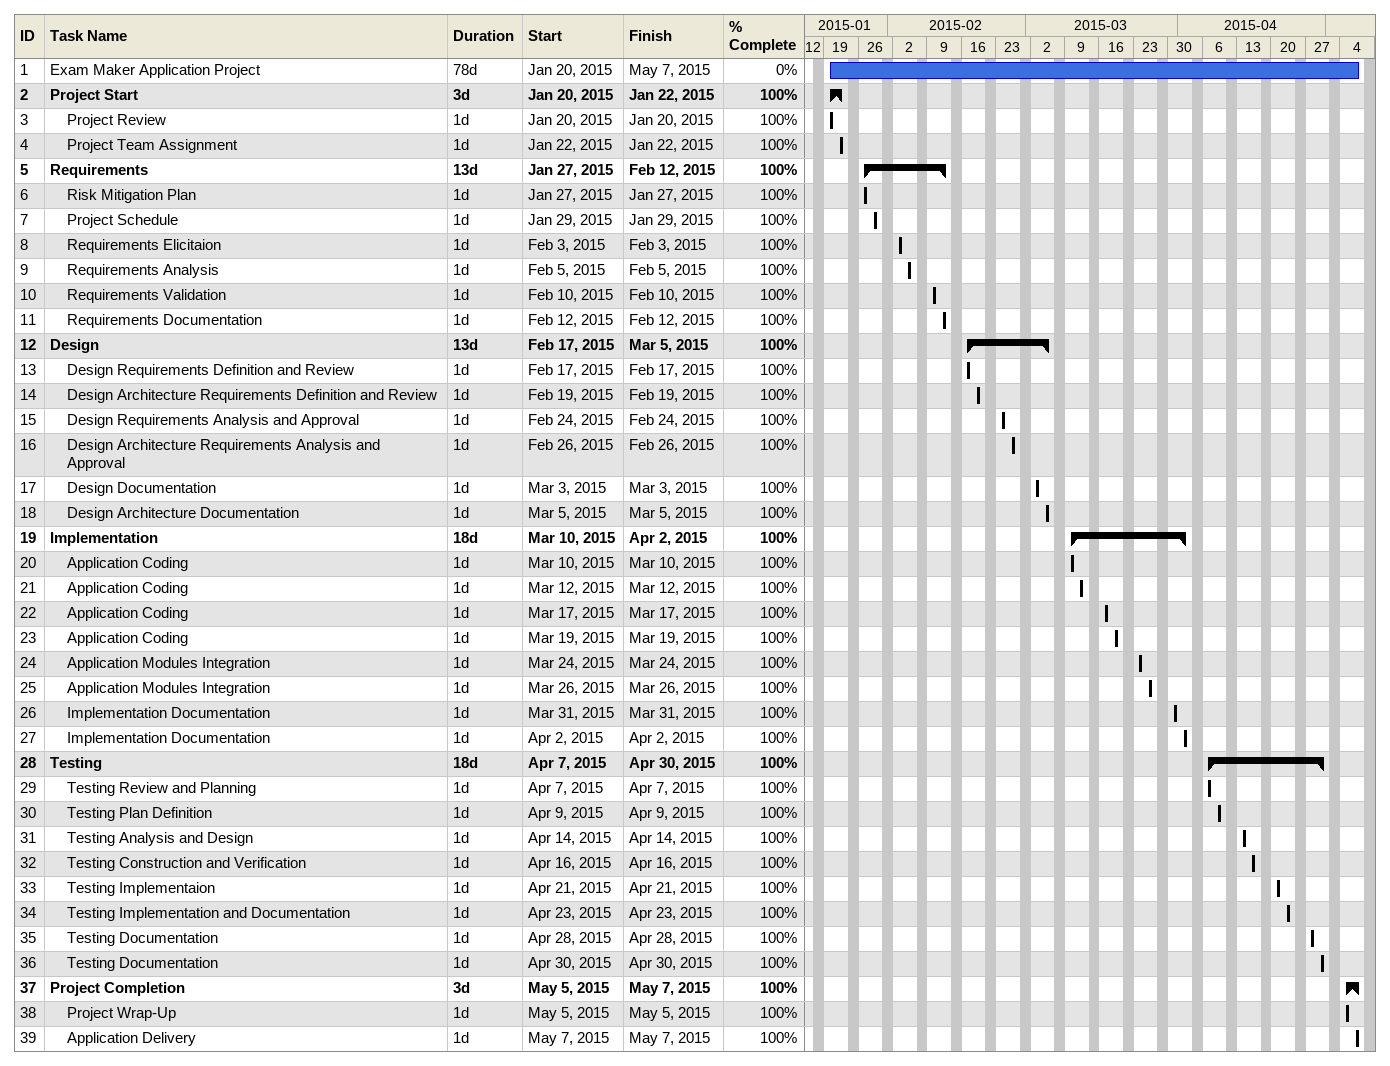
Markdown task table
| ID | Level | Task | Duration | Start | Finish | % complete |
|---|---|---|---|---|---|---|
| 1 | 1 | Exam Maker Application Project | 78d | 2015-01-20 | 2015-05-07 | 0 |
| 2 | 1 | **Project Start** | 3d | 2015-01-20 | 2015-01-22 | 100 |
| 3 | 2 | Project Review | 1d | 2015-01-20 | 2015-01-20 | 100 |
| 4 | 2 | Project Team Assignment | 1d | 2015-01-22 | 2015-01-22 | 100 |
| 5 | 1 | **Requirements** | 13d | 2015-01-27 | 2015-02-12 | 100 |
| 6 | 2 | Risk Mitigation Plan | 1d | 2015-01-27 | 2015-01-27 | 100 |
| 7 | 2 | Project Schedule | 1d | 2015-01-29 | 2015-01-29 | 100 |
| 8 | 2 | Requirements Elicitaion | 1d | 2015-02-03 | 2015-02-03 | 100 |
| 9 | 2 | Requirements Analysis | 1d | 2015-02-05 | 2015-02-05 | 100 |
| 10 | 2 | Requirements Validation | 1d | 2015-02-10 | 2015-02-10 | 100 |
| 11 | 2 | Requirements Documentation | 1d | 2015-02-12 | 2015-02-12 | 100 |
| 12 | 1 | **Design** | 13d | 2015-02-17 | 2015-03-05 | 100 |
| 13 | 2 | Design Requirements Definition and Review | 1d | 2015-02-17 | 2015-02-17 | 100 |
| 14 | 2 | Design Architecture Requirements Definition and Review | 1d | 2015-02-19 | 2015-02-19 | 100 |
| 15 | 2 | Design Requirements Analysis and Approval | 1d | 2015-02-24 | 2015-02-24 | 100 |
| 16 | 2 | Design Architecture Requirements Analysis and Approval | 1d | 2015-02-26 | 2015-02-26 | 100 |
| 17 | 2 | Design Documentation | 1d | 2015-03-03 | 2015-03-03 | 100 |
| 18 | 2 | Design Architecture Documentation | 1d | 2015-03-05 | 2015-03-05 | 100 |
| 19 | 1 | **Implementation** | 18d | 2015-03-10 | 2015-04-02 | 100 |
| 20 | 2 | Application Coding | 1d | 2015-03-10 | 2015-03-10 | 100 |
| 21 | 2 | Application Coding | 1d | 2015-03-12 | 2015-03-12 | 100 |
| 22 | 2 | Application Coding | 1d | 2015-03-17 | 2015-03-17 | 100 |
| 23 | 2 | Application Coding | 1d | 2015-03-19 | 2015-03-19 | 100 |
| 24 | 2 | Application Modules Integration | 1d | 2015-03-24 | 2015-03-24 | 100 |
| 25 | 2 | Application Modules Integration | 1d | 2015-03-26 | 2015-03-26 | 100 |
| 26 | 2 | Implementation Documentation | 1d | 2015-03-31 | 2015-03-31 | 100 |
| 27 | 2 | Implementation Documentation | 1d | 2015-04-02 | 2015-04-02 | 100 |
| 28 | 1 | **Testing** | 18d | 2015-04-07 | 2015-04-30 | 100 |
| 29 | 2 | Testing Review and Planning | 1d | 2015-04-07 | 2015-04-07 | 100 |
| 30 | 2 | Testing Plan Definition | 1d | 2015-04-09 | 2015-04-09 | 100 |
| 31 | 2 | Testing Analysis and Design | 1d | 2015-04-14 | 2015-04-14 | 100 |
| 32 | 2 | Testing Construction and Verification | 1d | 2015-04-16 | 2015-04-16 | 100 |
| 33 | 2 | Testing Implementaion | 1d | 2015-04-21 | 2015-04-21 | 100 |
| 34 | 2 | Testing Implementation and Documentation | 1d | 2015-04-23 | 2015-04-23 | 100 |
| 35 | 2 | Testing Documentation | 1d | 2015-04-28 | 2015-04-28 | 100 |
| 36 | 2 | Testing Documentation | 1d | 2015-04-30 | 2015-04-30 | 100 |
| 37 | 1 | **Project Completion** | 3d | 2015-05-05 | 2015-05-07 | 100 |
| 38 | 2 | Project Wrap-Up | 1d | 2015-05-05 | 2015-05-05 | 100 |
| 39 | 2 | Application Delivery | 1d | 2015-05-07 | 2015-05-07 | 100 |
